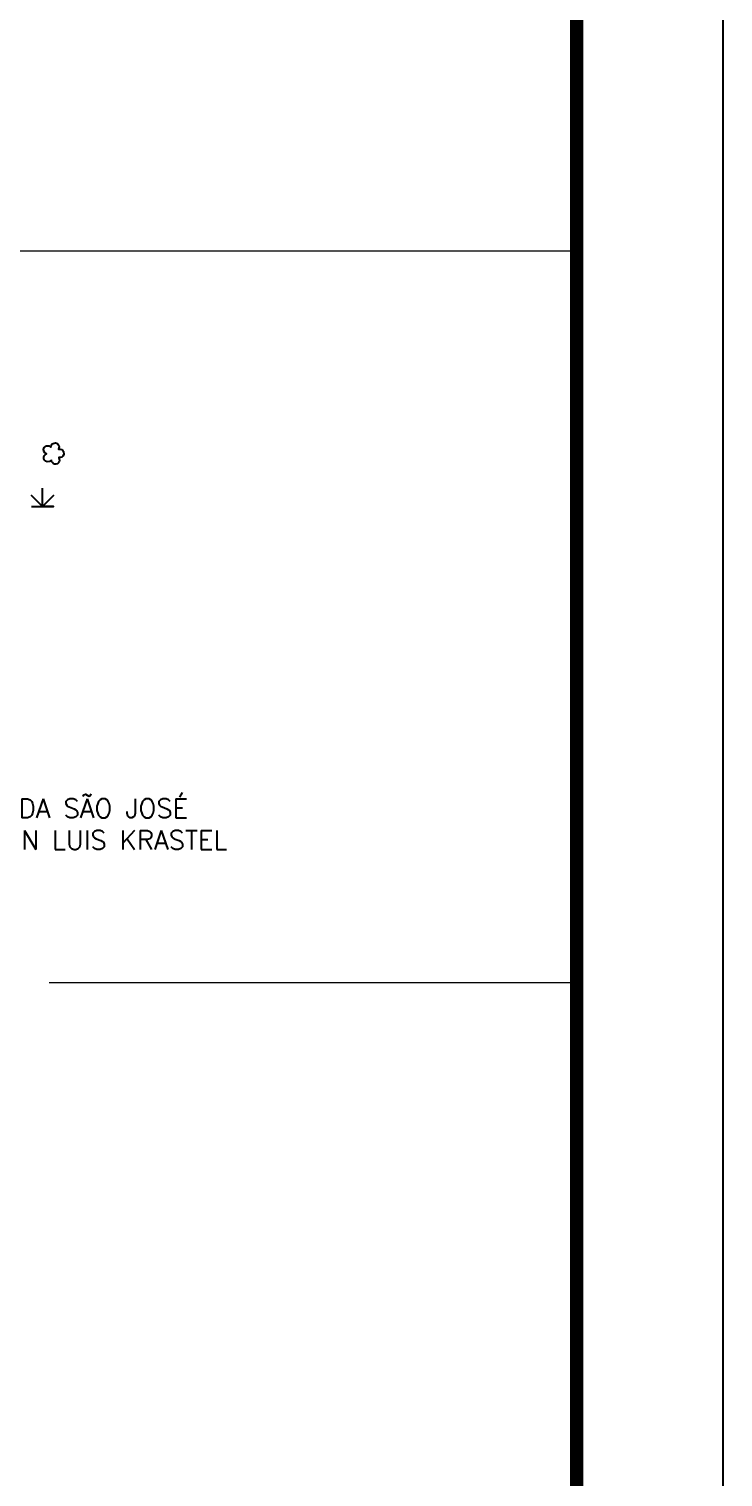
# Model space of a CAD drawing. Extents: x 747427 to 749527, y 7808067 to 7811037.
# Drawn here: x 749052 to 749527, y 7809162 to 7810152 of the extents above; entities that cross this region are included whole.
import ezdxf

# ---------------------------------------------------------------- set-up
doc = ezdxf.new("R2010")
doc.units = 0
doc.header["$MEASUREMENT"] = 0
doc.linetypes.add('CONTINUO', pattern=[0])
doc.linetypes.add('LIN0', pattern=[0])
doc.layers.add('MALHA', color=8, linetype='Continuous', lineweight=9)
for name, color, linetype in [('MARGEM', 7, 'CONTINUO'), ('SIMBOLO ARVORE', 118, 'Continuous'), ('SIMBOLO BREJO', 118, 'Continuous'), ('TEXTO CONFRONTANTES', 7, 'Continuous')]:
    doc.layers.add(name, color=color, linetype=linetype)
doc.styles.add('Simplex', font='simplex.shx')

msp = doc.modelspace()

# ---------------------------------------------------------------- linework, layer by layer
at = {"layer": 'MALHA', "linetype": 'Continuous'}
for p, q in [((748912.12, 7810000), (749426.61, 7810000)), ((749065.92, 7809500), (749426.61, 7809500))]:
    msp.add_line(p, q, dxfattribs=at)
at = {"layer": 'MARGEM', "color": 174, "linetype": 'LIN0', "flags": 128}
msp.add_lwpolyline([(749526.61, 7808067.16), (749526.61, 7811037.16), (747426.61, 7811037.16), (747426.61, 7808067.16)], close=True, dxfattribs=at)
at = {"layer": 'MARGEM', "color": 174, "linetype": 'LIN0', "const_width": 9.09, "flags": 128}
msp.add_lwpolyline([(749426.61, 7808401.56), (749426.61, 7810937.16), (747526.61, 7810937.16), (747526.61, 7808401.56)], close=True, dxfattribs=at)
at = {"layer": 'SIMBOLO ARVORE', "linetype": 'CONTINUO'}
msp.add_polyline3d([(749067.35, 7809857.07, 0), (749066.1, 7809856.02, 0), (749064.52, 7809855.84, 0), (749063.39, 7809856.28, 0), (749062.59, 7809857.06, 0), (749062.26, 7809857.96, 0), (749062.17, 7809859.3, 0), (749062.6, 7809860.14, 0), (749063.06, 7809860.76, 0), (749063.97, 7809861.37, 0), (749063.39, 7809861.56, 0), (749062.82, 7809862.03, 0), (749062.14, 7809863.09, 0), (749062.02, 7809864.35, 0), (749062.51, 7809865.67, 0), (749063.02, 7809866.14, 0), (749063.95, 7809866.71, 0), (749064.92, 7809866.84, 0), (749065.71, 7809866.73, 0), (749066.32, 7809866.44, 0), (749067, 7809865.84, 0), (749067.2, 7809866.99, 0), (749067.37, 7809867.45, 0), (749067.88, 7809868.09, 0), (749068.63, 7809868.37, 0), (749069.37, 7809868.69, 0), (749070.19, 7809868.77, 0), (749070.97, 7809868.66, 0), (749071.61, 7809868.32, 0), (749072.08, 7809867.81, 0), (749072.49, 7809867, 0), (749072.65, 7809866.09, 0), (749072.28, 7809864.48, 0), (749073.41, 7809864.5, 0), (749074.35, 7809864.27, 0), (749075.23, 7809863.57, 0), (749075.72, 7809863.01, 0), (749075.85, 7809860.79, 0), (749075.3, 7809859.79, 0), (749074.58, 7809859.13, 0), (749073.44, 7809858.82, 0), (749072.44, 7809858.91, 0), (749072.97, 7809856.84, 0), (749072.73, 7809855.95, 0), (749072.13, 7809855.11, 0), (749071.47, 7809854.58, 0), (749070.53, 7809854.35, 0), (749069.6, 7809854.4, 0), (749068.9, 7809854.6, 0), (749068.1, 7809855.39, 0), (749067.55, 7809856.1, 0), (749067.39, 7809857.17, 0)], dxfattribs=at)
at = {"layer": 'SIMBOLO BREJO', "linetype": 'CONTINUO'}
msp.add_polyline3d([(749053.89, 7809825.35, 0), (749068.77, 7809825.35, 0), (749061.33, 7809825.35, 0), (749053.81, 7809832.86, 0), (749061.33, 7809825.35, 0), (749068.85, 7809832.86, 0), (749061.33, 7809825.35, 0), (749061.33, 7809837.99, 0)], dxfattribs=at)

# ---------------------------------------------------------------- texts
at = {"layer": 'TEXTO CONFRONTANTES', "linetype": 'Continuous', "insert": (748990.96, 7809625.6), "char_height": 13, "width": 321.2861, "attachment_point": 1, "style": 'Simplex'}
msp.add_mtext('FAZENDA SÃO JOSÉ\\PNELSON LUIS KRASTEL', dxfattribs=at)

doc.saveas('drawing.dxf')
